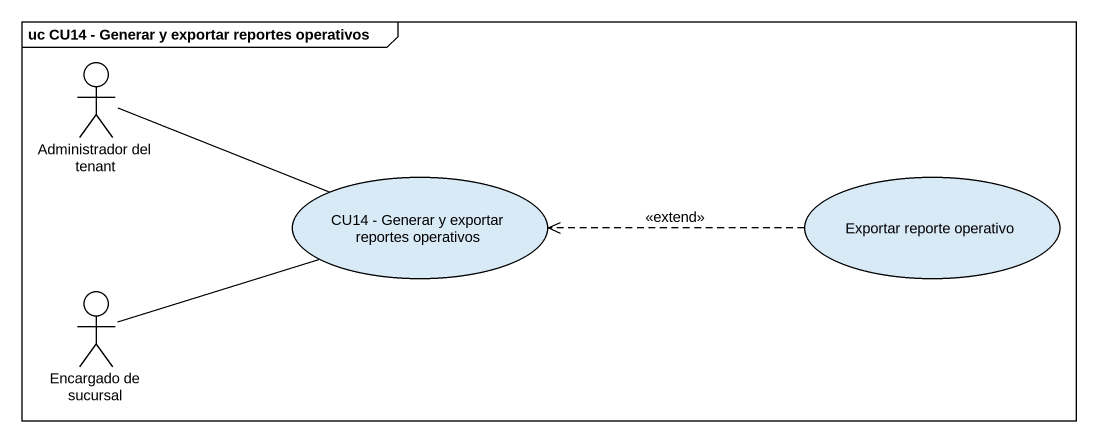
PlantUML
@startuml
mainframe uc CU14 - Generar y exportar reportes operativos
actor "Administrador del tenant" as Administrador_del_tenant
usecase "CU14 - Generar y exportar reportes operativos" as CU14_Generar_y_exportar
usecase "Exportar reporte operativo" as Exportar_reporte_operativo
actor "Encargado de sucursal" as Encargado_de_sucursal
Administrador_del_tenant -right- CU14_Generar_y_exportar
Exportar_reporte_operativo .left.> CU14_Generar_y_exportar : <<extend>>
Encargado_de_sucursal -right- CU14_Generar_y_exportar
@enduml
